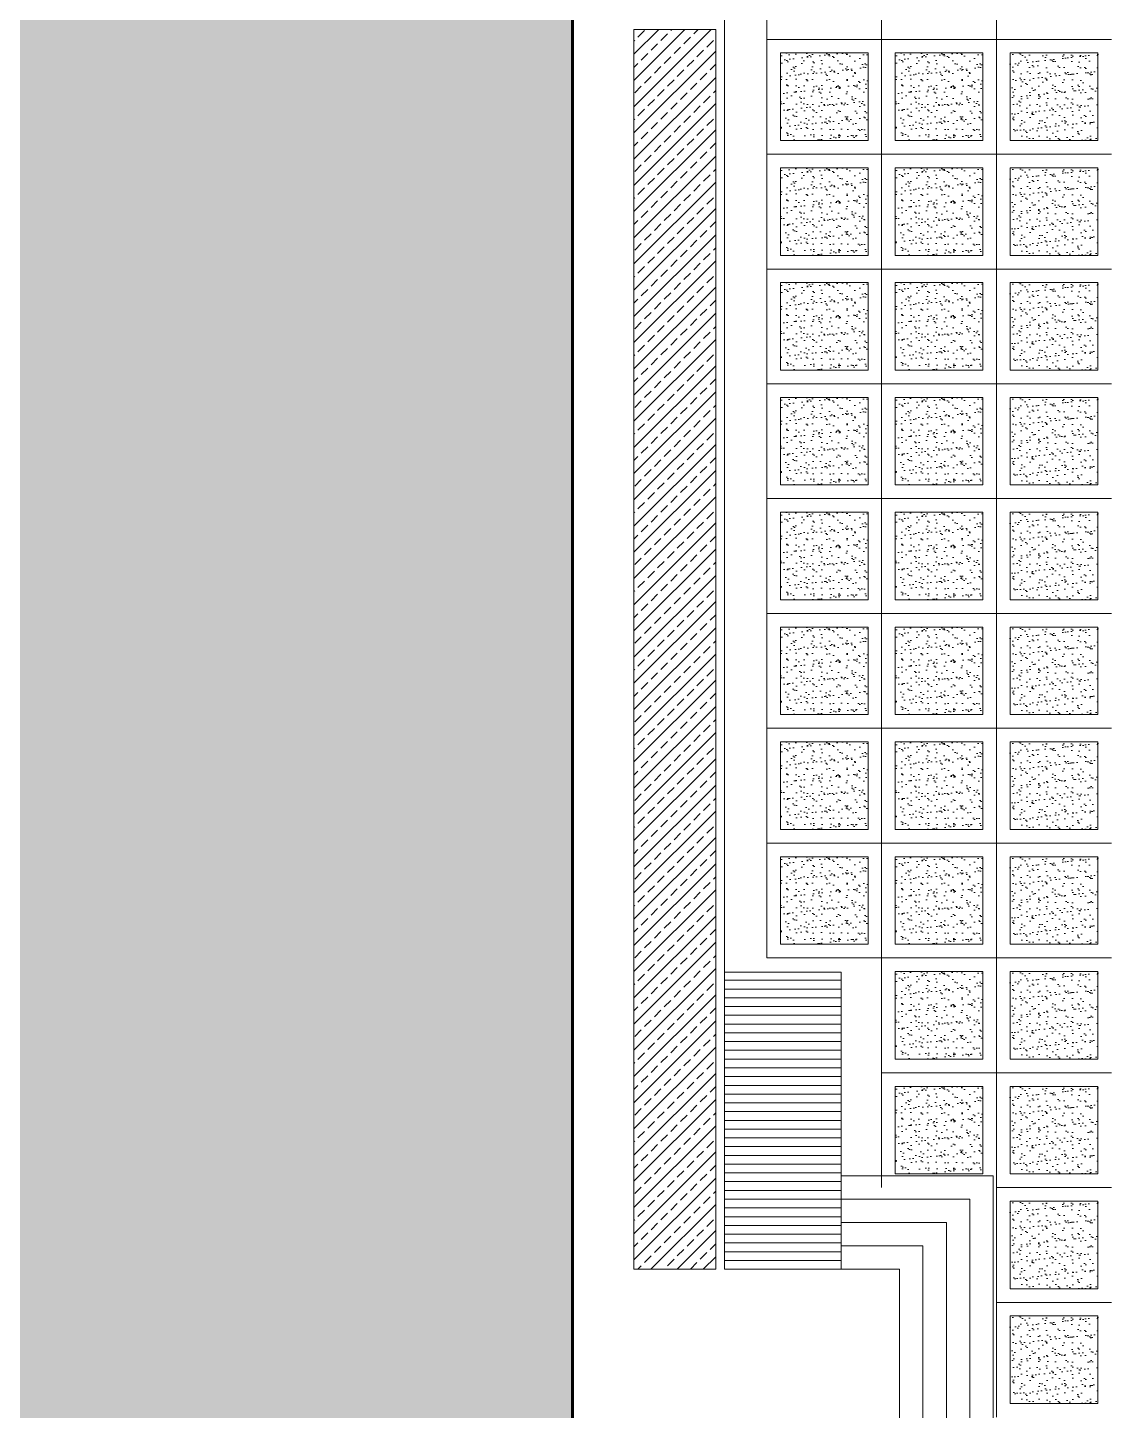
# Model space of a CAD drawing. Header units: millimetres. Extents: x 216896 to 446004, y 63591 to 243769.
# Drawn here: x 319291 to 337852, y 134254 to 157942 of the extents above; entities that cross this region are included whole.
import ezdxf

# ---------------------------------------------------------------- set-up
doc = ezdxf.new("R2010")
doc.units = ezdxf.units.MM
doc.layers.add('hatch', color=7, linetype='Continuous', true_color=0x515350)
doc.layers.add('line pedestr', color=7, linetype='Continuous', lineweight=5, true_color=0x1c1c1c)
doc.layers.add('wall', color=5, linetype='Continuous', lineweight=40)
pattern_1 = [(216.308613, (-1532464.54, -801881.54), (2.546066, -214.168587), [0, -168.871392, 0, -188.86932, 0, -180.53685]), (186.308613, (-1532464.54, -801881.54), (-203.09813, -309.38334), [0, -91.101672, 0, -152.206452, 0, -58.32729]), (146.308613, (-1532327.92, -801884.38), (-345.91834, 6.565174), [0, -55.5498, 0, -199.97928, 0, -261.08406]), (136.308613, (-1532327.92, -801884.38), (-335.93482, -90.54406), [0, -27.7749, 0, -131.097528, 0, -149.98446])]
pattern_2 = [(216.308613, (-1532464.54, -803848.52), (2.546066, -214.168587), [0, -168.871392, 0, -188.86932, 0, -180.53685]), (186.308613, (-1532464.54, -803848.52), (-203.09813, -309.38334), [0, -91.101672, 0, -152.206452, 0, -58.32729]), (146.308613, (-1532327.92, -803851.36), (-345.91834, 6.565174), [0, -55.5498, 0, -199.97928, 0, -261.08406]), (136.308613, (-1532327.92, -803851.36), (-335.93482, -90.54406), [0, -27.7749, 0, -131.097528, 0, -149.98446])]
pattern_3 = [(216.308613, (-1532464.54, -805815.51), (2.546066, -214.168587), [0, -168.871392, 0, -188.86932, 0, -180.53685]), (186.308613, (-1532464.54, -805815.5), (-203.09813, -309.38334), [0, -91.101672, 0, -152.206452, 0, -58.32729]), (146.308613, (-1532327.92, -805818.35), (-345.91834, 6.565174), [0, -55.5498, 0, -199.97928, 0, -261.08406]), (136.308613, (-1532327.92, -805818.35), (-335.93482, -90.54406), [0, -27.7749, 0, -131.097528, 0, -149.98446])]
pattern_4 = [(216.308613, (-1532464.54, -807782.5), (2.546066, -214.168587), [0, -168.871392, 0, -188.86932, 0, -180.53685]), (186.308613, (-1532464.54, -807782.5), (-203.09813, -309.38334), [0, -91.101672, 0, -152.206452, 0, -58.32729]), (146.308613, (-1532327.92, -807785.34), (-345.91834, 6.565174), [0, -55.5498, 0, -199.97928, 0, -261.08406]), (136.308613, (-1532327.92, -807785.34), (-335.93482, -90.54406), [0, -27.7749, 0, -131.097528, 0, -149.98446])]
pattern_5 = [(216.308613, (-1532464.54, -809749.49), (2.546066, -214.168587), [0, -168.871392, 0, -188.86932, 0, -180.53685]), (186.308613, (-1532464.54, -809749.5), (-203.09813, -309.38334), [0, -91.101672, 0, -152.206452, 0, -58.32729]), (146.308613, (-1532327.92, -809752.33), (-345.91834, 6.565174), [0, -55.5498, 0, -199.97928, 0, -261.08406]), (136.308613, (-1532327.92, -809752.33), (-335.93482, -90.54406), [0, -27.7749, 0, -131.097528, 0, -149.98446])]
pattern_6 = [(216.308613, (-1532464.54, -811716.47), (2.546066, -214.168587), [0, -168.871392, 0, -188.86932, 0, -180.53685]), (186.308613, (-1532464.54, -811716.47), (-203.09813, -309.38334), [0, -91.101672, 0, -152.206452, 0, -58.32729]), (146.308613, (-1532327.92, -811719.32), (-345.91834, 6.565174), [0, -55.5498, 0, -199.97928, 0, -261.08406]), (136.308613, (-1532327.92, -811719.32), (-335.93482, -90.54406), [0, -27.7749, 0, -131.097528, 0, -149.98446])]
pattern_7 = [(216.308613, (-1532464.54, -813683.46), (2.546066, -214.168587), [0, -168.871392, 0, -188.86932, 0, -180.53685]), (186.308613, (-1532464.54, -813683.46), (-203.09813, -309.38334), [0, -91.101672, 0, -152.206452, 0, -58.32729]), (146.308613, (-1532327.92, -813686.3), (-345.91834, 6.565174), [0, -55.5498, 0, -199.97928, 0, -261.08406]), (136.308613, (-1532327.92, -813686.3), (-335.93482, -90.54406), [0, -27.7749, 0, -131.097528, 0, -149.98446])]
pattern_8 = [(216.308613, (-1532464.54, -815650.45), (2.546066, -214.168587), [0, -168.871392, 0, -188.86932, 0, -180.53685]), (186.308613, (-1532464.54, -815650.45), (-203.09813, -309.38334), [0, -91.101672, 0, -152.206452, 0, -58.32729]), (146.308613, (-1532327.92, -815653.3), (-345.91834, 6.565174), [0, -55.5498, 0, -199.97928, 0, -261.08406]), (136.308613, (-1532327.92, -815653.3), (-335.93482, -90.54406), [0, -27.7749, 0, -131.097528, 0, -149.98446])]
pattern_9 = [(216.308613, (-1532464.54, -817617.44), (2.546066, -214.168587), [0, -168.871392, 0, -188.86932, 0, -180.53685]), (186.308613, (-1532464.54, -817617.44), (-203.09813, -309.38334), [0, -91.101672, 0, -152.206452, 0, -58.32729]), (146.308613, (-1532327.92, -817620.28), (-345.91834, 6.565174), [0, -55.5498, 0, -199.97928, 0, -261.08406]), (136.308613, (-1532327.92, -817620.28), (-335.93482, -90.54406), [0, -27.7749, 0, -131.097528, 0, -149.98446])]
pattern_10 = [(216.308613, (-1532464.54, -819584.43), (2.546066, -214.168587), [0, -168.871392, 0, -188.86932, 0, -180.53685]), (186.308613, (-1532464.54, -819584.43), (-203.09813, -309.38334), [0, -91.101672, 0, -152.206452, 0, -58.32729]), (146.308613, (-1532327.92, -819587.27), (-345.91834, 6.565174), [0, -55.5498, 0, -199.97928, 0, -261.08406]), (136.308613, (-1532327.92, -819587.27), (-335.93482, -90.54406), [0, -27.7749, 0, -131.097528, 0, -149.98446])]

msp = doc.modelspace()

# ---------------------------------------------------------------- hatches: boundary and pattern name
at = {"layer": 'hatch'}
h = msp.add_hatch(color=256, dxfattribs=at)
h.dxf.hatch_style = 1
h.paths.add_polyline_path([(274912, 110996), (274912, 146960), (280262, 146960), (280262, 146710), (282007, 146710), (282024, 146710), (282024, 146960), (287976, 146960), (287976, 141867), (300076, 141860), (300076, 141160), (301876, 141160), (301876, 141860), (309335, 141867), (309335, 152228), (309485, 152228), (309485, 153142), (309335, 153142), (309333, 159065), (316468, 159060), (328623, 159060), (328623, 121387), (331226, 121387), (331226, 110996), (315226, 110996), (315226, 116116), (290926, 116116), (290926, 110990)])
at = {"layer": 'line pedestr'}
h = msp.add_hatch(dxfattribs=at)
h.set_pattern_fill('ANSI33', color=256, scale=50, style=0)
h.set_pattern_definition([(45, (-1541123.4, -795980.57), (-224.506403, 224.506403), []), (45, (-1540898.9, -795980.57), (-224.506403, 224.506403), [158.75, -79.375])])
h.paths.add_polyline_path([(329676, 157910), (331076, 157910), (331076, 136672), (329676, 136672)])
h = msp.add_hatch(dxfattribs=at)
h.set_pattern_fill('AR-SAND', color=256, scale=4.374, angle=178.8086, style=0)
h.set_pattern_definition([(216.308613, (-1534431.53, -801881.54), (2.546066, -214.168587), [0, -168.871392, 0, -188.86932, 0, -180.53685]), (186.308613, (-1534431.53, -801881.54), (-203.09813, -309.38334), [0, -91.101672, 0, -152.206452, 0, -58.32729]), (146.308613, (-1534294.9, -801884.38), (-345.91834, 6.565174), [0, -55.5498, 0, -199.97928, 0, -261.08406]), (136.308613, (-1534294.9, -801884.38), (-335.93482, -90.54406), [0, -27.7749, 0, -131.097528, 0, -149.98446])])
h.paths.add_polyline_path([(332184, 157508), (332184, 156008), (333685, 156008), (333685, 157508)])
h = msp.add_hatch(dxfattribs=at)
h.set_pattern_fill('AR-SAND', color=256, scale=4.374, angle=178.8086, style=0)
h.set_pattern_definition(pattern_1)
h.paths.add_polyline_path([(334151, 157508), (334151, 156008), (335652, 156008), (335652, 157508)])
h = msp.add_hatch(dxfattribs=at)
h.set_pattern_fill('AR-SAND', color=256, scale=4.374, angle=178.8086, style=0)
h.set_pattern_definition(pattern_1)
h.paths.add_polyline_path([(336118, 157508), (336118, 156008), (337619, 156008), (337619, 157508)])
h = msp.add_hatch(dxfattribs=at)
h.set_pattern_fill('AR-SAND', color=256, scale=4.374, angle=178.8086, style=0)
h.set_pattern_definition([(216.308613, (-1534431.53, -803848.52), (2.546066, -214.168587), [0, -168.871392, 0, -188.86932, 0, -180.53685]), (186.308613, (-1534431.53, -803848.52), (-203.09813, -309.38334), [0, -91.101672, 0, -152.206452, 0, -58.32729]), (146.308613, (-1534294.9, -803851.36), (-345.91834, 6.565174), [0, -55.5498, 0, -199.97928, 0, -261.08406]), (136.308613, (-1534294.9, -803851.36), (-335.93482, -90.54406), [0, -27.7749, 0, -131.097528, 0, -149.98446])])
h.paths.add_polyline_path([(332184, 155541), (332184, 154041), (333685, 154041), (333685, 155541)])
h = msp.add_hatch(dxfattribs=at)
h.set_pattern_fill('AR-SAND', color=256, scale=4.374, angle=178.8086, style=0)
h.set_pattern_definition(pattern_2)
h.paths.add_polyline_path([(334151, 155541), (334151, 154041), (335652, 154041), (335652, 155541)])
h = msp.add_hatch(dxfattribs=at)
h.set_pattern_fill('AR-SAND', color=256, scale=4.374, angle=178.8086, style=0)
h.set_pattern_definition(pattern_2)
h.paths.add_polyline_path([(336118, 155541), (336118, 154041), (337619, 154041), (337619, 155541)])
h = msp.add_hatch(dxfattribs=at)
h.set_pattern_fill('AR-SAND', color=256, scale=4.374, angle=178.8086, style=0)
h.set_pattern_definition([(216.308613, (-1534431.53, -805815.51), (2.546066, -214.168587), [0, -168.871392, 0, -188.86932, 0, -180.53685]), (186.308613, (-1534431.53, -805815.5), (-203.09813, -309.38334), [0, -91.101672, 0, -152.206452, 0, -58.32729]), (146.308613, (-1534294.9, -805818.35), (-345.91834, 6.565174), [0, -55.5498, 0, -199.97928, 0, -261.08406]), (136.308613, (-1534294.9, -805818.35), (-335.93482, -90.54406), [0, -27.7749, 0, -131.097528, 0, -149.98446])])
h.paths.add_polyline_path([(332184, 153574), (332184, 152074), (333685, 152074), (333685, 153574)])
h = msp.add_hatch(dxfattribs=at)
h.set_pattern_fill('AR-SAND', color=256, scale=4.374, angle=178.8086, style=0)
h.set_pattern_definition(pattern_3)
h.paths.add_polyline_path([(334151, 153574), (334151, 152074), (335652, 152074), (335652, 153574)])
h = msp.add_hatch(dxfattribs=at)
h.set_pattern_fill('AR-SAND', color=256, scale=4.374, angle=178.8086, style=0)
h.set_pattern_definition(pattern_3)
h.paths.add_polyline_path([(336118, 153574), (336118, 152074), (337619, 152074), (337619, 153574)])
h = msp.add_hatch(dxfattribs=at)
h.set_pattern_fill('AR-SAND', color=256, scale=4.374, angle=178.8086, style=0)
h.set_pattern_definition([(216.308613, (-1534431.53, -807782.5), (2.546066, -214.168587), [0, -168.871392, 0, -188.86932, 0, -180.53685]), (186.308613, (-1534431.53, -807782.5), (-203.09813, -309.38334), [0, -91.101672, 0, -152.206452, 0, -58.32729]), (146.308613, (-1534294.9, -807785.34), (-345.91834, 6.565174), [0, -55.5498, 0, -199.97928, 0, -261.08406]), (136.308613, (-1534294.9, -807785.34), (-335.93482, -90.54406), [0, -27.7749, 0, -131.097528, 0, -149.98446])])
h.paths.add_polyline_path([(332184, 151607), (332184, 150107), (333685, 150107), (333685, 151607)])
h = msp.add_hatch(dxfattribs=at)
h.set_pattern_fill('AR-SAND', color=256, scale=4.374, angle=178.8086, style=0)
h.set_pattern_definition(pattern_4)
h.paths.add_polyline_path([(334151, 151607), (334151, 150107), (335652, 150107), (335652, 151607)])
h = msp.add_hatch(dxfattribs=at)
h.set_pattern_fill('AR-SAND', color=256, scale=4.374, angle=178.8086, style=0)
h.set_pattern_definition(pattern_4)
h.paths.add_polyline_path([(336118, 151607), (336118, 150107), (337619, 150107), (337619, 151607)])
h = msp.add_hatch(dxfattribs=at)
h.set_pattern_fill('AR-SAND', color=256, scale=4.374, angle=178.8086, style=0)
h.set_pattern_definition([(216.308613, (-1534431.53, -809749.49), (2.546066, -214.168587), [0, -168.871392, 0, -188.86932, 0, -180.53685]), (186.308613, (-1534431.53, -809749.5), (-203.09813, -309.38334), [0, -91.101672, 0, -152.206452, 0, -58.32729]), (146.308613, (-1534294.9, -809752.33), (-345.91834, 6.565174), [0, -55.5498, 0, -199.97928, 0, -261.08406]), (136.308613, (-1534294.9, -809752.33), (-335.93482, -90.54406), [0, -27.7749, 0, -131.097528, 0, -149.98446])])
h.paths.add_polyline_path([(332184, 149640), (332184, 148140), (333685, 148140), (333685, 149640)])
h = msp.add_hatch(dxfattribs=at)
h.set_pattern_fill('AR-SAND', color=256, scale=4.374, angle=178.8086, style=0)
h.set_pattern_definition(pattern_5)
h.paths.add_polyline_path([(334151, 149640), (334151, 148140), (335652, 148140), (335652, 149640)])
h = msp.add_hatch(dxfattribs=at)
h.set_pattern_fill('AR-SAND', color=256, scale=4.374, angle=178.8086, style=0)
h.set_pattern_definition(pattern_5)
h.paths.add_polyline_path([(336118, 149640), (336118, 148140), (337619, 148140), (337619, 149640)])
h = msp.add_hatch(dxfattribs=at)
h.set_pattern_fill('AR-SAND', color=256, scale=4.374, angle=178.8086, style=0)
h.set_pattern_definition([(216.308613, (-1534431.53, -811716.47), (2.546066, -214.168587), [0, -168.871392, 0, -188.86932, 0, -180.53685]), (186.308613, (-1534431.53, -811716.47), (-203.09813, -309.38334), [0, -91.101672, 0, -152.206452, 0, -58.32729]), (146.308613, (-1534294.9, -811719.32), (-345.91834, 6.565174), [0, -55.5498, 0, -199.97928, 0, -261.08406]), (136.308613, (-1534294.9, -811719.32), (-335.93482, -90.54406), [0, -27.7749, 0, -131.097528, 0, -149.98446])])
h.paths.add_polyline_path([(332184, 147673), (332184, 146173), (333685, 146173), (333685, 147673)])
h = msp.add_hatch(dxfattribs=at)
h.set_pattern_fill('AR-SAND', color=256, scale=4.374, angle=178.8086, style=0)
h.set_pattern_definition(pattern_6)
h.paths.add_polyline_path([(334151, 147673), (334151, 146173), (335652, 146173), (335652, 147673)])
h = msp.add_hatch(dxfattribs=at)
h.set_pattern_fill('AR-SAND', color=256, scale=4.374, angle=178.8086, style=0)
h.set_pattern_definition(pattern_6)
h.paths.add_polyline_path([(336118, 147673), (336118, 146173), (337619, 146173), (337619, 147673)])
h = msp.add_hatch(dxfattribs=at)
h.set_pattern_fill('AR-SAND', color=256, scale=4.374, angle=178.8086, style=0)
h.set_pattern_definition([(216.308613, (-1534431.53, -813683.46), (2.546066, -214.168587), [0, -168.871392, 0, -188.86932, 0, -180.53685]), (186.308613, (-1534431.53, -813683.46), (-203.09813, -309.38334), [0, -91.101672, 0, -152.206452, 0, -58.32729]), (146.308613, (-1534294.9, -813686.3), (-345.91834, 6.565174), [0, -55.5498, 0, -199.97928, 0, -261.08406]), (136.308613, (-1534294.9, -813686.3), (-335.93482, -90.54406), [0, -27.7749, 0, -131.097528, 0, -149.98446])])
h.paths.add_polyline_path([(332184, 145706), (332184, 144206), (333685, 144206), (333685, 145706)])
h = msp.add_hatch(dxfattribs=at)
h.set_pattern_fill('AR-SAND', color=256, scale=4.374, angle=178.8086, style=0)
h.set_pattern_definition(pattern_7)
h.paths.add_polyline_path([(334151, 145706), (334151, 144206), (335652, 144206), (335652, 145706)])
h = msp.add_hatch(dxfattribs=at)
h.set_pattern_fill('AR-SAND', color=256, scale=4.374, angle=178.8086, style=0)
h.set_pattern_definition(pattern_7)
h.paths.add_polyline_path([(336118, 145706), (336118, 144206), (337619, 144206), (337619, 145706)])
h = msp.add_hatch(dxfattribs=at)
h.set_pattern_fill('AR-SAND', color=256, scale=4.374, angle=178.8086, style=0)
h.set_pattern_definition([(216.308613, (-1534431.53, -815650.45), (2.546066, -214.168587), [0, -168.871392, 0, -188.86932, 0, -180.53685]), (186.308613, (-1534431.53, -815650.45), (-203.09813, -309.38334), [0, -91.101672, 0, -152.206452, 0, -58.32729]), (146.308613, (-1534294.9, -815653.3), (-345.91834, 6.565174), [0, -55.5498, 0, -199.97928, 0, -261.08406]), (136.308613, (-1534294.9, -815653.3), (-335.93482, -90.54406), [0, -27.7749, 0, -131.097528, 0, -149.98446])])
h.paths.add_polyline_path([(332184, 143739), (332184, 142239), (333685, 142239), (333685, 143739)])
h = msp.add_hatch(dxfattribs=at)
h.set_pattern_fill('AR-SAND', color=256, scale=4.374, angle=178.8086, style=0)
h.set_pattern_definition(pattern_8)
h.paths.add_polyline_path([(334151, 143739), (334151, 142239), (335652, 142239), (335652, 143739)])
h = msp.add_hatch(dxfattribs=at)
h.set_pattern_fill('AR-SAND', color=256, scale=4.374, angle=178.8086, style=0)
h.set_pattern_definition(pattern_8)
h.paths.add_polyline_path([(336118, 143739), (336118, 142239), (337619, 142239), (337619, 143739)])
h = msp.add_hatch(dxfattribs=at)
h.set_pattern_fill('AR-SAND', color=256, scale=4.374, angle=178.8086, style=0)
h.set_pattern_definition(pattern_9)
h.paths.add_polyline_path([(334151, 141772), (334151, 140272), (335652, 140272), (335652, 141772)])
h = msp.add_hatch(dxfattribs=at)
h.set_pattern_fill('AR-SAND', color=256, scale=4.374, angle=178.8086, style=0)
h.set_pattern_definition(pattern_9)
h.paths.add_polyline_path([(336118, 141772), (336118, 140272), (337619, 140272), (337619, 141772)])
h = msp.add_hatch(dxfattribs=at)
h.set_pattern_fill('AR-SAND', color=256, scale=4.374, angle=178.8086, style=0)
h.set_pattern_definition(pattern_10)
h.paths.add_polyline_path([(334151, 139805), (334151, 138305), (335652, 138305), (335652, 139805)])
h = msp.add_hatch(dxfattribs=at)
h.set_pattern_fill('AR-SAND', color=256, scale=4.374, angle=178.8086, style=0)
h.set_pattern_definition(pattern_10)
h.paths.add_polyline_path([(336118, 139805), (336118, 138305), (337619, 138305), (337619, 139805)])
h = msp.add_hatch(dxfattribs=at)
h.set_pattern_fill('AR-SAND', color=256, scale=4.374, angle=178.8086, style=0)
h.set_pattern_definition([(216.308613, (-1532464.54, -821551.41), (2.546066, -214.168587), [0, -168.871392, 0, -188.86932, 0, -180.53685]), (186.308613, (-1532464.54, -821551.4), (-203.09813, -309.38334), [0, -91.101672, 0, -152.206452, 0, -58.32729]), (146.308613, (-1532327.92, -821554.25), (-345.91834, 6.565174), [0, -55.5498, 0, -199.97928, 0, -261.08406]), (136.308613, (-1532327.92, -821554.25), (-335.93482, -90.54406), [0, -27.7749, 0, -131.097528, 0, -149.98446])])
h.paths.add_polyline_path([(336118, 137838), (336118, 136338), (337619, 136338), (337619, 137838)])
h = msp.add_hatch(dxfattribs=at)
h.set_pattern_fill('AR-SAND', color=256, scale=4.374, angle=178.8086, style=0)
h.set_pattern_definition([(216.308613, (-1532464.54, -823518.4), (2.546066, -214.168587), [0, -168.871392, 0, -188.86932, 0, -180.53685]), (186.308613, (-1532464.54, -823518.4), (-203.09813, -309.38334), [0, -91.101672, 0, -152.206452, 0, -58.32729]), (146.308613, (-1532327.92, -823521.24), (-345.91834, 6.565174), [0, -55.5498, 0, -199.97928, 0, -261.08406]), (136.308613, (-1532327.92, -823521.24), (-335.93482, -90.54406), [0, -27.7749, 0, -131.097528, 0, -149.98446])])
h.paths.add_polyline_path([(336118, 135871), (336118, 134371), (337619, 134371), (337619, 135871)])

# ---------------------------------------------------------------- linework, layer by layer
for p, q in [((331226, 160830), (331226, 136672)), ((331951, 159708), (331951, 157741)), ((333918, 159708), (333918, 157741)), ((333918, 159708), (333918, 157741)), ((335885, 159708), (335885, 157741)), ((329676, 136672), (329676, 157910)), ((331951, 157741), (333918, 157741)), ((331951, 157741), (331951, 155774)), ((331951, 157741), (333918, 157741)), ((333918, 157741), (335885, 157741)), ((333918, 157741), (335885, 157741)), ((333918, 157741), (333918, 155774)), ((333918, 157741), (333918, 155774)), ((335885, 157741), (337852, 157741)), ((335885, 157741), (337852, 157741)), ((335885, 157741), (335885, 155774)), ((332184, 157508), (333685, 157508)), ((332184, 157508), (332184, 156008)), ((333685, 157508), (333685, 156008)), ((334151, 157508), (335652, 157508)), ((334151, 157508), (334151, 156008)), ((335652, 157508), (335652, 156008)), ((336118, 157508), (337619, 157508)), ((336118, 157508), (336118, 156008)), ((337619, 157508), (337619, 156008)), ((332184, 156008), (333685, 156008)), ((334151, 156008), (335652, 156008)), ((336118, 156008), (337619, 156008)), ((331951, 155774), (333918, 155774)), ((331951, 155774), (333918, 155774)), ((331951, 155774), (331951, 153807)), ((333918, 155774), (335885, 155774)), ((333918, 155774), (335885, 155774)), ((333918, 155774), (333918, 153807)), ((333918, 155774), (333918, 153807)), ((335885, 155774), (337852, 155774)), ((335885, 155774), (337852, 155774)), ((335885, 155774), (335885, 153807)), ((332184, 155541), (333685, 155541)), ((332184, 155541), (332184, 154041)), ((333685, 155541), (333685, 154041)), ((334151, 155541), (335652, 155541)), ((334151, 155541), (334151, 154041)), ((335652, 155541), (335652, 154041)), ((336118, 155541), (337619, 155541)), ((336118, 155541), (336118, 154041)), ((337619, 155541), (337619, 154041)), ((332184, 154041), (333685, 154041)), ((334151, 154041), (335652, 154041)), ((336118, 154041), (337619, 154041)), ((331951, 153807), (333918, 153807)), ((331951, 153807), (333918, 153807)), ((331951, 153807), (331951, 151840)), ((333918, 153807), (335885, 153807)), ((333918, 153807), (335885, 153807)), ((333918, 153807), (333918, 151840)), ((333918, 153807), (333918, 151840)), ((335885, 153807), (337852, 153807)), ((335885, 153807), (337852, 153807)), ((335885, 153807), (335885, 151840)), ((332184, 153574), (333685, 153574)), ((332184, 153574), (332184, 152074)), ((333685, 153574), (333685, 152074)), ((334151, 153574), (335652, 153574)), ((334151, 153574), (334151, 152074)), ((335652, 153574), (335652, 152074)), ((336118, 153574), (337619, 153574)), ((336118, 153574), (336118, 152074)), ((337619, 153574), (337619, 152074)), ((331951, 151840), (333918, 151840)), ((331951, 151840), (333918, 151840)), ((331951, 151840), (331951, 149873)), ((332184, 152074), (333685, 152074)), ((333918, 151840), (335885, 151840)), ((333918, 151840), (335885, 151840)), ((333918, 151840), (333918, 149873)), ((333918, 151840), (333918, 149873)), ((334151, 152074), (335652, 152074)), ((335885, 151840), (337852, 151840)), ((335885, 151840), (337852, 151840)), ((335885, 151840), (335885, 149873)), ((336118, 152074), (337619, 152074)), ((332184, 151607), (333685, 151607)), ((332184, 151607), (332184, 150107)), ((333685, 151607), (333685, 150107)), ((334151, 151607), (335652, 151607)), ((334151, 151607), (334151, 150107)), ((335652, 151607), (335652, 150107)), ((336118, 151607), (337619, 151607)), ((336118, 151607), (336118, 150107)), ((337619, 151607), (337619, 150107)), ((332184, 150107), (333685, 150107)), ((334151, 150107), (335652, 150107)), ((336118, 150107), (337619, 150107)), ((331951, 149873), (333918, 149873)), ((331951, 149873), (333918, 149873)), ((331951, 149873), (331951, 147906)), ((333918, 149873), (335885, 149873)), ((333918, 149873), (335885, 149873)), ((333918, 149873), (333918, 147906)), ((333918, 149873), (333918, 147906)), ((335885, 149873), (337852, 149873)), ((335885, 149873), (337852, 149873)), ((335885, 149873), (335885, 147906)), ((332184, 149640), (333685, 149640)), ((332184, 149640), (332184, 148140)), ((333685, 149640), (333685, 148140)), ((334151, 149640), (335652, 149640)), ((334151, 149640), (334151, 148140)), ((335652, 149640), (335652, 148140)), ((336118, 149640), (337619, 149640)), ((336118, 149640), (336118, 148140)), ((337619, 149640), (337619, 148140)), ((332184, 148140), (333685, 148140)), ((334151, 148140), (335652, 148140)), ((336118, 148140), (337619, 148140)), ((331951, 147906), (333918, 147906)), ((331951, 147906), (333918, 147906)), ((331951, 147906), (331951, 145939)), ((333918, 147906), (335885, 147906)), ((333918, 147906), (335885, 147906)), ((333918, 147906), (333918, 145939)), ((333918, 147906), (333918, 145939)), ((335885, 147906), (337852, 147906)), ((335885, 147906), (337852, 147906)), ((335885, 147906), (335885, 145939)), ((332184, 147673), (333685, 147673)), ((332184, 147673), (332184, 146173)), ((333685, 147673), (333685, 146173)), ((334151, 147673), (335652, 147673)), ((334151, 147673), (334151, 146173)), ((335652, 147673), (335652, 146173)), ((336118, 147673), (337619, 147673)), ((336118, 147673), (336118, 146173)), ((337619, 147673), (337619, 146173)), ((332184, 146173), (333685, 146173)), ((334151, 146173), (335652, 146173)), ((336118, 146173), (337619, 146173)), ((331951, 145939), (333918, 145939)), ((331951, 145939), (333918, 145939)), ((331951, 145939), (331951, 143972)), ((333918, 145939), (335885, 145939)), ((333918, 145939), (335885, 145939)), ((333918, 145939), (333918, 143972)), ((333918, 145939), (333918, 143972)), ((335885, 145939), (337852, 145939)), ((335885, 145939), (337852, 145939)), ((335885, 145939), (335885, 143972)), ((332184, 145706), (333685, 145706)), ((332184, 145706), (332184, 144206)), ((333685, 145706), (333685, 144206)), ((334151, 145706), (335652, 145706)), ((334151, 145706), (334151, 144206)), ((335652, 145706), (335652, 144206)), ((336118, 145706), (337619, 145706)), ((336118, 145706), (336118, 144206)), ((337619, 145706), (337619, 144206)), ((332184, 144206), (333685, 144206)), ((334151, 144206), (335652, 144206)), ((336118, 144206), (337619, 144206)), ((331951, 143972), (333918, 143972)), ((331951, 143972), (333918, 143972)), ((331951, 143972), (331951, 142005)), ((333918, 143972), (335885, 143972)), ((333918, 143972), (335885, 143972)), ((333918, 143972), (333918, 142005)), ((333918, 143972), (333918, 142005)), ((335885, 143972), (337852, 143972)), ((335885, 143972), (337852, 143972)), ((335885, 143972), (335885, 142005)), ((332184, 143739), (333685, 143739)), ((332184, 143739), (332184, 142239)), ((333685, 143739), (333685, 142239)), ((334151, 143739), (335652, 143739)), ((334151, 143739), (334151, 142239)), ((335652, 143739), (335652, 142239)), ((336118, 143739), (337619, 143739)), ((336118, 143739), (336118, 142239)), ((337619, 143739), (337619, 142239)), ((332184, 142239), (333685, 142239)), ((334151, 142239), (335652, 142239)), ((336118, 142239), (337619, 142239)), ((331951, 142005), (333918, 142005)), ((333918, 142005), (335885, 142005)), ((333918, 142005), (335885, 142005)), ((333918, 142005), (333918, 140038)), ((335885, 142005), (337852, 142005)), ((335885, 142005), (337852, 142005)), ((335885, 142005), (335885, 140038)), ((333226, 141761), (331226, 141761)), ((333226, 136672), (333226, 141761)), ((334151, 141772), (335652, 141772)), ((334151, 141772), (334151, 140272)), ((335652, 141772), (335652, 140272)), ((336118, 141772), (337619, 141772)), ((336118, 141772), (336118, 140272)), ((337619, 141772), (337619, 140272)), ((333226, 141622), (331226, 141622)), ((333226, 141472), (331226, 141472)), ((333226, 141322), (331226, 141322)), ((333226, 141172), (331226, 141172)), ((333226, 141022), (331226, 141022)), ((333226, 140872), (331226, 140872)), ((333226, 140722), (331226, 140722)), ((333226, 140572), (331226, 140572)), ((333226, 140422), (331226, 140422)), ((333226, 140272), (331226, 140272)), ((334151, 140272), (335652, 140272)), ((336118, 140272), (337619, 140272)), ((333226, 140122), (331226, 140122)), ((333918, 140038), (335885, 140038)), ((333918, 140038), (335885, 140038)), ((333918, 140038), (333918, 138071)), ((335885, 140038), (337852, 140038)), ((335885, 140038), (337852, 140038)), ((335885, 140038), (335885, 138071)), ((333226, 139972), (331226, 139972)), ((333226, 139822), (331226, 139822)), ((334151, 139805), (335652, 139805)), ((334151, 139805), (334151, 138305)), ((335652, 139805), (335652, 138305)), ((336118, 139805), (337619, 139805)), ((336118, 139805), (336118, 138305)), ((337619, 139805), (337619, 138305)), ((333226, 139672), (331226, 139672)), ((333226, 139522), (331226, 139522)), ((333226, 139372), (331226, 139372)), ((333226, 139222), (331226, 139222)), ((333226, 139072), (331226, 139072)), ((333226, 138922), (331226, 138922)), ((333226, 138772), (331226, 138772)), ((333226, 138622), (331226, 138622)), ((333226, 138472), (331226, 138472)), ((333226, 138322), (331226, 138322)), ((333226, 138172), (331226, 138172)), ((335826, 138272), (333226, 138272)), ((334151, 138305), (335652, 138305)), ((335826, 117141), (335826, 138272)), ((336118, 138305), (337619, 138305)), ((333226, 138022), (331226, 138022)), ((333226, 137872), (331226, 137872)), ((335426, 137872), (333226, 137872)), ((335426, 117541), (335426, 137872)), ((335885, 138071), (337852, 138071)), ((335885, 138071), (337852, 138071)), ((335885, 138071), (335885, 136104)), ((333226, 137722), (331226, 137722)), ((336118, 137838), (337619, 137838)), ((336118, 137838), (336118, 136338)), ((337619, 137838), (337619, 136338)), ((333226, 137572), (331226, 137572)), ((333226, 137422), (331226, 137422)), ((335026, 137472), (333226, 137472)), ((335026, 117941), (335026, 137472)), ((333226, 137272), (331226, 137272)), ((333226, 137122), (331226, 137122)), ((333226, 136972), (331226, 136972)), ((334626, 137072), (333226, 137072)), ((334626, 118341), (334626, 137072)), ((333226, 136822), (331226, 136822)), ((331076, 136672), (329676, 136672)), ((334226, 136672), (331226, 136672)), ((334226, 118741), (334226, 136672)), ((336118, 136338), (337619, 136338)), ((335885, 136104), (337852, 136104)), ((335885, 136104), (337852, 136104)), ((335885, 136104), (335885, 134137)), ((336118, 135871), (337619, 135871)), ((336118, 135871), (336118, 134371)), ((337619, 135871), (337619, 134371)), ((336118, 134371), (337619, 134371))]:
    msp.add_line(p, q, dxfattribs=at)
msp.add_lwpolyline([(329676, 157910), (331076, 157910), (331076, 136672), (329676, 136672)], close=True, dxfattribs=at)
msp.add_lwpolyline([(331076, 136672), (331076, 157910)], dxfattribs=at)
at = {"layer": 'wall', "const_width": 50}
msp.add_lwpolyline([(274912, 110996), (274912, 146960), (280262, 146960), (280262, 146710), (282007, 146710), (282024, 146710), (282024, 146960), (287976, 146960), (287976, 141867), (300076, 141860), (300076, 141160), (301876, 141160), (301876, 141860), (309335, 141867), (309335, 152228), (309485, 152228), (309485, 153142), (309335, 153142), (309333, 159065), (316468, 159060), (328623, 159060), (328623, 121387)], dxfattribs=at)

doc.saveas('drawing.dxf')
